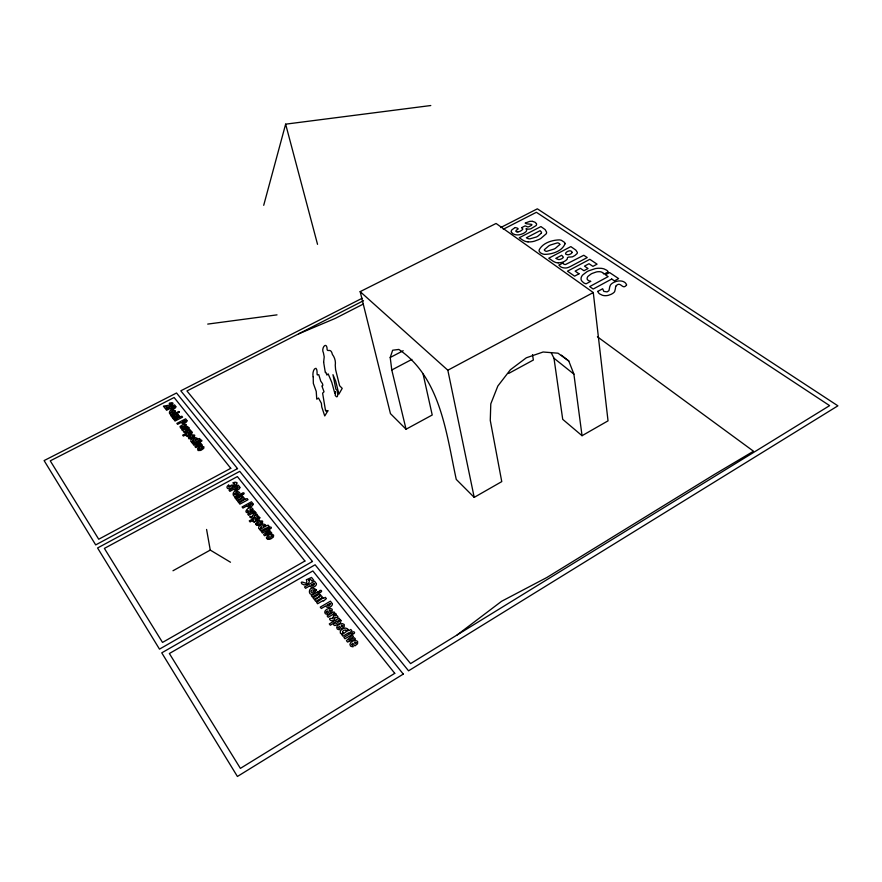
<?xml version="1.0" encoding="UTF-8"?>
<svg xmlns="http://www.w3.org/2000/svg" width="882" height="882" viewBox="0 0 882 882"><rect width="100%" height="100%" fill="white"/><g stroke="black" fill="none" stroke-linecap="round" stroke-linejoin="round"><path stroke-width="1.32" d="M184.966 431.221C180.303 430.659 186.995 435.047 187.745 430.868M332.867 617.995L332.878 617.929A2.536 1.907 -20.5 0 1 332.712 618.734C325.502 616.463 332.701 624.93 334.917 618.139M188.803 430.416C193.268 430.526 186.278 427.009 186.135 430.603M332.889 617.698C334.928 611.182 341.786 619.605 335.127 617.08A2.37 1.786 -20.1 0 0 334.973 617.786M254.644 515.672L254.644 515.65A2.161 1.466 -20.6 0 1 254.821 515.055L255.416 514.834M252.814 515.606C253.784 510.843 260.477 515.893 255.747 515.209M254.589 516.025C253.862 520.909 246.221 515.595 251.59 516.488M263.707 205.308L285.636 124.164L430.78 105.531M406.062 429.225L391.784 369.977L390.219 357.497L392.644 350.22L398.84 349.437C440.78 377.772 446.446 434.297 456.259 479.411L474.207 497.371L501.759 481.616L490.271 420.405L490.789 403.868L497.834 386.029L510.358 369.79L526.311 357.805L543.103 352.006L558.019 353.197L568.791 361.025L573.895 374.111L582.043 435.708L608.029 420.846L593.277 292.548L496.081 223.466L360.165 291.633L390.45 413.625L406.062 429.225L432.224 415.003L423.117 374.122M615.812 286.275L615.658 286.738A27.276 16.108 -5.4 0 0 615.427 288.48L614.666 291.578A5.612 3.33 -6.4 0 1 614.478 291.865A9.118 5.402 -6.5 0 1 612.042 293.805A13.197 7.817 -6.6 0 1 611.061 294.345L608.293 295.338A7.343 4.366 -6.5 0 1 602.494 295.294L599.914 294.059A9.195 5.457 -6.5 0 1 597.831 291.347M177.249 416.216L173.037 418.498L173.743 419.402L177.756 417.329A5.546 3.352 -20.7 0 0 178.925 416.635L179.09 416.48M321.93 597.566L321.743 597.764A6.582 4.84 -20.3 0 1 320.409 598.669L315.789 601.392L314.775 600.091L319.538 596.651L314.08 599.198L313.066 597.897L319.824 593.961L320.772 595.163L319.725 595.769M244.038 498.936L243.972 498.992A6.02 3.991 -20.7 0 1 242.66 499.829L238.372 502.2L237.534 501.119L242.043 498.231L236.949 500.381L236.111 499.311L242.396 495.882L243.178 496.875L242.208 497.404M457.229 634.886L501.582 601.292L546.752 577.556L714.089 474.648L753.526 451.231L597.423 336.781M307.41 583.972L304.18 584.975L301.942 583.884A5.38 3.903 -20.5 0 1 301.28 582.352C302.129 580.709 308.259 586.21 306.55 580.136M334.102 622.979L330.32 625.217L329.306 623.916L338.964 618.205L339.967 619.462L338.909 620.09A2.448 1.852 -20.1 0 1 340.97 620.377M335.943 614.148L334.08 615.118M327.079 605.129L329.89 603.475M325.546 606.033L321.335 608.503L320.265 607.125L330.386 601.193L331.544 602.66A7.486 5.557 -20.4 0 1 331.941 603.233L332.205 603.916M311.236 585.02L314.014 583.421M309.725 585.902L305.569 588.305L304.533 586.982L314.521 581.205L315.635 582.616A7.354 5.358 -20.5 0 1 316.01 583.167L316.274 583.829M172.993 570.753L210.258 550.081L230.489 562.231M258.073 517.514L259.043 516.973L258.217 515.926L249.264 520.887L250.102 521.957L253.608 520.016A1.918 1.301 -20.8 0 0 254.292 522.166M255.747 512.574L254.016 513.423A1.4 0.948 -20.7 0 0 253.134 512.949M248.294 505.154L250.907 503.721M246.872 505.937L242.958 508.076L242.076 506.941L251.469 501.792L252.428 503.005A6.836 4.586 -20.7 0 1 252.748 503.479L252.958 504.052M626.595 284.941C622.471 290.707 620.763 280.487 616.011 285.922A3.793 2.238 -6.1 0 0 615.812 286.275M508.583 373.483L533.356 360.021L532.519 354.597M231.051 485.298C234.16 484.979 237.037 484.251 233.146 482.95M597.919 291.325L602.66 288.756L603.795 291.391L607.092 291.887L608.933 290.674L609.484 288.238A28.037 16.571 -5.6 0 1 609.683 286.981L610.366 285.184A9.195 5.435 -6.1 0 1 613.111 282.758A12.502 7.398 -6 0 1 614.059 282.251L616.309 281.402A7.718 4.553 -6.1 0 1 619.77 280.928A6.935 4.09 -6.1 0 1 623.21 281.523L624.643 282.273A10.419 6.152 -6.2 0 1 626.54 284.952M235.163 488.496L237.743 487.096M233.763 489.256L229.904 491.351L229.044 490.249L238.316 485.221L239.254 486.39A6.725 4.432 -20.8 0 1 239.551 486.853L239.75 487.404M590.653 281.358L586.1 283.806A8.93 5.237 -7 0 1 583.531 282.692L581.668 280.84A10.716 6.273 -7 0 1 581.04 278.767L581.183 277.654A13.186 7.729 -6.9 0 1 582.682 274.997L586.828 271.788A25.269 14.862 -6.6 0 1 588.768 270.785L595.328 268.613A13.439 7.861 -6.8 0 1 598.602 268.249L601.05 268.315A10.275 5.998 -6.8 0 1 604.258 269.01L606.529 270.146A8.985 5.248 -6.8 0 1 608.227 271.899L603.983 274.17A8.401 4.917 -6.9 0 0 602.593 272.593M360.165 291.633L447.836 370.231L593.277 292.548M559.023 265.074L563.08 262.924A5.226 3.021 -7.8 0 0 563.763 264.104L564.601 264.435A1.742 1.003 -7.9 0 0 565.638 264.468L583.785 255.273L587.225 257.566L571.701 265.824A29.723 16.99 -8.2 0 1 569.066 267.125L568.504 267.345A6.108 3.528 -7.8 0 1 565.737 268.007A7.673 4.432 -7.8 0 1 559.199 265.041M514.713 227.821L511.913 229.827A5.711 3.186 -9.3 0 0 511.351 232.032M555.892 258.327L561.68 255.273L563.3 257.114A2.381 1.367 -8 0 1 563.08 257.687L561.966 258.602A7.42 4.245 -8.1 0 1 561.404 258.9L559.816 259.473A2.492 1.433 -8.1 0 1 558.527 259.54L556.322 258.658M195.672 439.743L197.248 438.916A3.33 2.073 -20.8 0 0 196.973 438.145C194.944 436.733 190.247 438.817 190.766 441.397A2.282 1.422 -20.8 0 0 191.615 441.882L193.202 441.044A1.158 0.717 -20.8 0 1 192.871 441M391.784 369.977L411.894 359.393M390.219 357.497L403.173 350.727M185.143 428.983L182.365 430.438L181.637 429.501L187.557 426.425L188.241 427.285L187.182 427.825M188.946 427.979L187.337 428.729A1.29 0.794 -20.8 0 0 186.565 428.343M182.585 421.772L185.022 420.505M177.458 415.246L178.373 414.783L177.712 413.945L171.847 416.966L172.552 417.87L177.282 415.973M181.251 422.456L177.602 424.352L176.863 423.393L185.628 418.851L186.433 419.865A6.284 3.837 -20.7 0 1 186.697 420.273L186.863 420.758M171.527 407.738L173.93 406.503M363.23 304.092L335.369 318.358L298.733 333.804M521.56 227.688L525.099 225.869L527.579 226.895A2.282 1.268 -9 0 0 528.649 226.817C537.105 222.97 526.697 224.987 525.165 223.069L529.674 221.415A5.314 2.944 -9 0 1 532.684 221.393M170.215 408.421L166.61 410.262L165.893 409.336L174.548 404.893L175.331 405.885A6.196 3.715 -20.7 0 1 175.584 406.271L175.739 406.745M362.138 298.259L180.799 390.814L408.564 670.827L837.9 405.83L537.358 208.825L500.601 227.589M363.505 300.696L186.951 390.958L410.582 663.606L829.609 405.632L536.388 212.308L503.28 229.232M169.553 403.184C177.238 400.836 170.27 408.421 165.959 406.734L166.786 407.804L165.298 408.575L163.457 406.216C161.825 406.15 174.735 404.893 171.229 403.537A6.24 3.748 -20.6 0 0 169.84 404.165L169.212 403.372M188.307 429.92L188.031 430.074A1.996 1.224 -20.7 0 0 187.822 430.614M306.252 579.805L311.533 577.445L313.628 580.08L311.93 581.062L310.585 579.353L308.678 580.279M186.532 428.409L186.234 428.487A5.788 3.572 -20.8 0 0 185.154 428.994M333.021 614.622L332.668 614.721A6.913 5.193 -20.3 0 0 331.412 615.371L328.181 617.268L327.134 615.923L333.98 611.888L334.962 613.133L333.749 613.85A2.227 1.665 -20.2 0 1 336.086 614.026M253.09 513.026L252.781 513.115A6.295 4.278 -20.7 0 0 251.613 513.688L248.614 515.331L247.754 514.217L254.104 510.711L254.92 511.736L253.784 512.365A2.029 1.378 -20.7 0 1 255.879 512.475M207.722 324.091L277.014 314.863M185.363 431.618L185.881 431.353A2.128 1.312 -20.9 0 0 186.08 430.824M517.91 231.867L517.767 231.878A1.962 1.091 -9.3 0 1 516.312 231.635M187.238 435.984L191.339 434.253L192.342 432.378A2.051 1.268 -20.7 0 0 190.799 432.191L191.703 431.673L191.019 430.802L182.662 435.157L183.368 436.061L186.642 434.352A1.764 1.091 -20.8 0 0 187.149 436.171M254.391 521.946L258.812 520.005L259.793 517.811M335.116 625.305C337.343 624.875 341.687 623.276 340.86 620.476M558.207 262.858C561.481 262.869 565.031 261.745 567.192 259.198C566.652 255.284 571.768 258.415 574.182 255.901A12.778 7.288 -7.9 0 0 574.932 255.482L577.048 253.608A4.972 2.844 -7.7 0 0 577.346 252.373L575.803 250.08L570.841 246.607L548.769 258.217L551.79 260.311A36.768 20.848 -7.5 0 0 553.94 261.678L554.943 262.163A7.254 4.167 -8 0 0 558.207 262.869M251.921 516.764L252.572 516.477A2.315 1.566 -20.9 0 0 252.759 515.86M532.684 221.404L534.779 222.143A10.297 5.711 -9.1 0 1 535.473 222.584L536.421 223.664M511.362 232.021L512.475 233.377A11.29 6.273 -9.2 0 0 513.225 233.884L514.978 234.601A6.791 3.782 -9.3 0 0 520.292 234.568L522.916 233.642A12.414 6.891 -9.4 0 0 523.93 233.135L525.76 231.878A5.038 2.811 -9.2 0 0 526.565 229.772L525.97 228.769L526.565 228.78M602.571 272.604L601.866 272.218A5.149 3.01 -6.8 0 0 599.859 271.711L598.117 271.711A8.335 4.873 -6.8 0 0 596.199 272.009L592.208 273.42A18.313 10.771 -6.6 0 0 591.006 274.048L588.14 276.231A8.379 4.906 -6.9 0 0 587.28 277.576L587.103 278.635A5.336 3.131 -7 0 0 587.71 279.914L588.283 280.388A7.706 4.509 -6.9 0 0 590.664 281.336M516.323 231.624C513.997 229.651 522.287 229.199 515.308 227.534M521.957 227.931L522.761 228.89A2.205 1.224 -9.2 0 1 522.629 229.496L521.13 230.676A6.284 3.484 -9.3 0 1 517.943 231.933M561.371 355.17L568.791 361.025M551.206 352.734L553.984 358.246L573.895 374.111M582.043 435.708L562.716 419.336L553.984 358.246M228.769 485.067L229.507 486.004L228.603 486.721L228.978 487.294L231.029 486.456L231.172 485.431M236.729 483.005L236.795 484.416L235.251 485.684A2.194 1.444 -20.6 0 1 232.495 486.037M571.988 252.197C570.566 248.085 561.691 254.347 567.479 254.7A2.591 1.477 -7.8 0 0 569.088 254.589L570.279 254.137A6.13 3.495 -7.9 0 0 570.797 253.851L571.569 253.277A2.723 1.555 -7.8 0 0 571.999 252.197M285.636 124.164L317.531 244.325M447.836 370.231L474.207 497.371M206.586 529.443L210.258 550.081M308.865 580.169A3.66 2.657 -20.5 0 1 307.498 584.071M316.44 583.796A3.517 2.558 -20.3 0 1 313.915 586.872A3.517 2.558 -20.3 0 1 310.001 586.188M314.224 583.509A1.753 1.268 -20.3 0 1 313.485 585.317A1.753 1.268 -20.3 0 1 311.247 585.229M319.758 595.978A2.326 1.72 -20.3 0 1 322.283 597.544M332.382 603.883A3.583 2.657 -20.1 0 1 329.846 607.059A3.583 2.657 -20.1 0 1 325.833 606.331M330.122 603.575A1.775 1.323 -20.1 0 1 329.383 605.438A1.775 1.323 -20.1 0 1 327.101 605.35M333.054 614.534A1.532 1.147 -20.3 0 1 334.002 615.151M335.028 625.57A2.106 1.588 -20.4 0 1 334.135 623.001M346.053 630.2A1.764 1.345 -20.2 0 1 346.174 631.016L348.015 629.935A3.98 3.032 -20.2 0 0 347.541 628.822C345.083 626.562 338.975 629.803 340.353 633.111A2.723 2.073 -20.3 0 0 341.499 633.827L343.33 632.725A1.378 1.047 -20.2 0 1 342.492 632.372M342.624 632.328A2.095 1.588 -20.2 0 1 345.953 630.288M175.871 406.712A2.966 1.775 -20.6 0 1 173.545 409.005A2.966 1.775 -20.6 0 1 170.413 408.62M174.107 406.569A1.477 0.882 -20.6 0 1 173.335 407.892A1.477 0.882 -20.6 0 1 171.516 407.892M177.469 415.4A1.962 1.191 -20.7 0 1 179.377 416.447M186.995 420.725A3.01 1.841 -20.6 0 1 184.647 423.073A3.01 1.841 -20.6 0 1 181.46 422.665M185.187 420.571A1.499 0.915 -20.6 0 1 184.426 421.927A1.499 0.915 -20.6 0 1 182.574 421.927M187.193 427.858A1.863 1.147 -20.7 0 1 189.068 427.891M192.673 440.78A1.753 1.091 -20.8 0 1 193.632 439.423A1.753 1.091 -20.8 0 1 195.55 439.236M232.705 485.905A2.977 1.951 -20.8 0 1 230.489 488.518A2.977 1.951 -20.8 0 1 227.17 487.933A2.977 1.951 -20.8 0 1 228.493 485.166M233.069 482.873A2.966 1.951 -20.6 0 1 236.993 482.851M239.904 487.382A3.219 2.117 -20.6 0 1 237.479 490.017A3.219 2.117 -20.6 0 1 233.995 489.499M237.931 487.173A1.599 1.047 -20.6 0 1 237.17 488.705A1.599 1.047 -20.6 0 1 235.163 488.672M242.23 497.58A2.128 1.411 -20.7 0 1 244.402 498.848M253.112 504.019A3.263 2.194 -20.6 0 1 250.664 506.731A3.263 2.194 -20.6 0 1 247.103 506.18M251.105 503.798A1.621 1.091 -20.6 0 1 250.334 505.375A1.621 1.091 -20.6 0 1 248.294 505.331M258.073 517.569A2.227 1.521 -20.7 0 1 259.892 517.723M264.005 526.223A1.61 1.103 -20.7 0 1 263.961 526.554L265.669 525.606A3.627 2.481 -20.7 0 0 265.306 524.691C263.112 522.916 257.731 525.485 258.647 528.395A2.481 1.698 -20.8 0 0 259.628 528.98L261.326 528.031A1.257 0.86 -20.7 0 1 260.763 527.877M260.719 527.701A1.907 1.312 -20.7 0 1 261.689 526.124A1.907 1.312 -20.7 0 1 263.806 525.937M528.031 241.855A9.018 5.049 -8.9 0 1 524.547 241.051L524.36 240.973A26.725 14.873 -8.6 0 1 521.626 239.342L519.266 237.743L540.931 226.575L545.164 229.607L546.564 232.131A9.018 5.038 -8.8 0 1 546.289 233.763L540.699 238.548A26.934 14.961 -9.1 0 1 538.395 239.706L534.536 241.15A10.97 6.152 -8.9 0 1 528.031 241.866M526.51 228.835A4.41 2.448 -9 0 0 530.887 228.769L536.135 225.549A5.215 2.889 -9 0 0 536.432 223.664M323.628 362.149L325.315 372.524L325.954 372.491L326.902 375.059L328.159 373.847L331.797 382.369L334.862 393.482L335.601 391.685L335.226 395.478C338.291 399.778 337.861 393.107 337.332 390.715L335.844 389.072L332.966 374.663L335.755 381.311L338.897 394.166L342.205 388.356L339.614 385.732L335.59 369.602L335.259 365.247C335.899 361.532 334.697 357.353 332.404 354.465C330.651 346.648 326.693 353.792 327.035 347.861C326.075 341.676 320.916 348.489 323.429 352.833L324.212 356.89L323.628 362.149M266.43 537.844L267.522 539.376L269.958 539.299L268.095 538.075L268.26 537.27L269.186 536.598L270.95 538.847L273.409 537.006L273.618 535.231A3.892 2.701 -20.7 0 0 273.387 534.933C271.083 533.257 267.191 535.352 266.43 537.844M351.543 644.51C353.693 645.988 354.332 647.818 350.529 646.087C347.861 642.769 354.773 638.788 357.364 641.269A4.278 3.296 -20.1 0 1 357.629 641.644L357.541 643.761L354.917 645.911L352.767 643.165L351.543 644.51M252.847 509.311C252.252 514.801 243.498 507.161 248.79 512.674C241.999 513.567 249.011 505.21 252.45 508.407A3.804 2.558 -20.7 0 1 252.66 508.693L252.847 509.311M179.41 411.773C178.043 414.683 176.444 410.273 179.41 411.795M234.237 494.196C238.846 495.43 237.931 489.642 234.248 494.152M255.526 523.886L256.585 525.374L258.988 525.297L257.213 524.162L257.335 523.324L258.25 522.651L259.97 524.856L262.406 523.048L262.627 521.317A3.848 2.624 -20.7 0 0 262.406 521.019L258.79 520.854L255.537 523.776M313.198 376.812L313.342 383.427L316.23 391.41L316.748 399.204L318.49 398.047L321.368 403.239L321.754 406.944L324.741 415.962L328.038 410.593L326.395 411.519L326.406 410.395L325.535 410.78L322.614 393.152L324.025 391.795L321.875 385.919C323.407 386.349 322.713 383.813 322.128 383.13L320.739 381.167L318.755 374.674L317.344 374.927C316.627 374.244 317.774 370.131 315.954 368.301C313.308 368.246 312.327 374.288 313.198 376.812M338.269 627.554C340.364 628.976 341.003 630.729 337.266 629.075C334.697 625.812 341.488 621.986 344.024 624.379A4.223 3.197 -20.2 0 1 344.289 624.732L344.167 626.793L341.577 628.899L339.493 626.242L338.269 627.554M239.606 492.531C231.382 503.435 230.61 486.269 239.606 492.531M272.207 536.168C271.171 533.996 269.87 538.527 272.196 536.289M326.274 612.207C328.325 613.607 328.953 615.316 325.271 613.707C322.801 610.498 329.46 606.794 331.963 609.098A4.167 3.109 -20.3 0 1 332.216 609.451L332.084 611.458L329.515 613.519L327.487 610.928L326.285 612.108M261.226 522.232C259.992 524.724 259.01 520.193 261.226 522.232M565.031 243.796C562.132 251.205 552.242 254.303 544.778 254.358A7.784 4.432 -8.4 0 1 542.584 253.906L541.118 253.222A10.441 5.931 -8.4 0 1 540.181 252.528L539.376 251.513A7.673 4.366 -8.5 0 1 539.089 250.113C542.452 243.057 551.845 240.069 559.265 239.893A7.651 4.333 -8.2 0 1 561.459 240.334L564.579 242.429A7.629 4.322 -8.2 0 1 565.031 243.796M200.17 441.011C203.169 442.731 201.735 438.056 200.17 441.011M316.484 590.047C307.322 602.726 306.782 581.944 316.484 590.047M251.282 509.598C250.113 512.023 249.099 507.58 251.271 509.631M356.13 642.78C354.939 645.602 353.506 640.189 356.13 642.78M198.737 449.225L200.545 450.448L198.053 450.515L197.513 448.718L200.931 446.446L203.742 446.722A3.572 2.249 -20.8 0 1 203.918 446.976L203.731 448.387L201.339 450.085L199.861 448.199L198.737 449.225M342.789 625.845C341.51 628.646 340.298 623.298 342.789 625.845M258.161 518.451C254.325 522.817 253.586 517.767 258.161 518.451M314.62 590.234C310.343 596.023 309.174 588.151 314.62 590.234M189.586 437.527L191.35 438.718L188.836 438.751L188.329 437.13L191.603 434.859L194.536 435.069A3.539 2.194 -20.8 0 1 194.713 435.322C194.547 440.702 190.181 435.168 189.586 437.494M330.739 610.542C329.482 613.354 328.258 608.04 330.739 610.542M181.273 426.899L183.004 428.057L180.59 428.145L180.038 426.513L183.28 424.275L186.179 424.485A3.495 2.139 -20.8 0 1 186.356 424.727C186.234 429.898 181.802 424.683 181.273 426.899M170.402 412.633C174.471 413.702 173.986 408.664 170.402 412.633M175.353 411.133C167.558 420.505 167.348 405.907 175.353 411.133M202.606 447.791C201.537 449.952 200.545 446.072 202.606 447.791M339.074 621.248C334.785 626.672 333.462 619.958 339.074 621.248M193.412 436.116C192.43 434.297 191.438 438.145 193.39 436.226M185.055 425.51C184.073 423.735 183.037 427.516 185.033 425.609M190.832 432.952C187.657 432.037 186.389 436.799 190.81 433.04M559.783 244.512L555.395 248.338A34.993 19.591 -8.9 0 1 554.105 249.022L546.741 251.337A3.01 1.72 -8.4 0 1 545.495 251.083L544.613 250.466A3.01 1.709 -8.4 0 1 544.348 249.694L548.747 245.891A36.537 21.036 -7.7 0 1 550.478 244.987L557.38 242.881A2.999 1.698 -8.2 0 1 558.626 243.134L559.519 243.741A3.01 1.709 -8.2 0 1 559.783 244.512M541.394 233.113L537.667 236.332A23.439 13.01 -9.2 0 1 536.41 236.993L529.939 238.857A4.741 2.657 -8.9 0 1 527.987 238.603L526.356 237.787L540.093 230.676L541.416 232.076A4.597 2.569 -8.8 0 1 541.394 233.113M352.381 635.194L346.439 640.663L347.497 642.03L355.501 639.141L354.432 637.796L348.831 640.233L353.439 636.539L352.381 635.194M269.275 529.939L263.663 534.602L264.534 535.727L271.843 533.191L270.972 532.078L265.747 534.238L270.157 531.041L269.275 529.939M200.28 442.543L194.977 446.601L195.705 447.538L202.43 445.267L201.702 444.33L196.951 446.226L201.019 443.47L200.28 442.543M403.283 674.091L237.412 776.469L161.759 652.845L315.117 564.789L403.283 674.091M394.761 673.341L240.389 768.376L169.366 653.518L312.856 570.941L394.761 673.341M348.39 630.134L341.874 634.819L342.955 636.209L348.412 632.945L348.842 633.497L351.896 630.862L350.815 629.483L348.82 630.685L348.39 630.134M350.849 633.254L343.892 637.41L344.983 638.8L351.94 634.643L350.849 633.254M322.988 597.974L316.616 602.45L317.63 603.751L322.966 600.631L323.363 601.149L326.373 598.635L325.348 597.346L323.396 598.481L322.988 597.974M318.049 591.712L311.302 595.637L312.305 596.938L319.063 593.002L318.049 591.712M312.46 561.492L159.488 649.13L97.582 547.976L239.739 471.352L312.46 561.492M304.918 561.018L162.52 642.427L104.385 548.406L237.379 476.589L304.918 561.018M265.989 525.771L259.914 529.806L260.796 530.942L265.857 528.12L266.21 528.572L269.087 526.322L268.194 525.187L265.989 525.771M268.018 528.34L261.579 531.934L262.472 533.081L268.922 529.476L268.018 528.34M245.02 499.201L239.055 503.071L239.893 504.151L248.018 499.708L247.169 498.639L245.02 499.201M240.918 494.019L234.656 497.437L235.483 498.506L241.767 495.089L240.918 494.019M611.711 279.032L593.2 289.042L589.661 286.595L608.139 276.617L605.427 274.787L609.583 272.549L618.635 278.602L614.456 280.873L611.711 279.032M230.775 468.331L98.718 539.233L50.252 460.845L174.129 397.517L230.775 468.331M237.523 468.618L95.697 544.911L44.1 460.591L176.532 392.997L237.523 468.618M579.022 273.806L574.623 276.154L567.468 271.193L589.804 259.308L597.059 264.159L592.936 266.364L589.011 263.718L584.501 266.132L588.04 268.536L583.928 270.73L580.389 268.315L575.141 271.127L579.022 273.806M197.535 439.049L191.835 442.577L192.574 443.525L200.302 439.468L199.553 438.519L197.535 439.049M199.233 441.209L193.224 444.363L193.974 445.322L199.982 442.158L199.233 441.209M177.183 413.272L171.317 416.293L170.612 415.389L176.466 412.379L177.183 413.272M179.917 416.745L174.316 420.141L175.033 421.045L182.607 417.131L181.89 416.227L179.917 416.745M320.045 592.274A1.268 0.926 -20.1 0 0 321.566 590.874A1.268 0.926 -20.1 0 0 319.516 590.753A1.268 0.926 -20.1 0 0 320.045 592.274M352.877 633.86A1.312 1.003 -19.8 0 0 354.509 632.427A1.312 1.003 -19.8 0 0 352.392 632.196A1.312 1.003 -19.8 0 0 352.877 633.86M242.682 494.449A1.158 0.761 -20.5 0 0 244.116 493.258A1.158 0.761 -20.5 0 0 242.285 493.181A1.158 0.761 -20.5 0 0 242.682 494.449M269.859 528.814A1.191 0.816 -20.5 0 0 271.325 527.546A1.191 0.816 -20.5 0 0 269.418 527.458A1.191 0.816 -20.5 0 0 269.859 528.814"/></g></svg>
